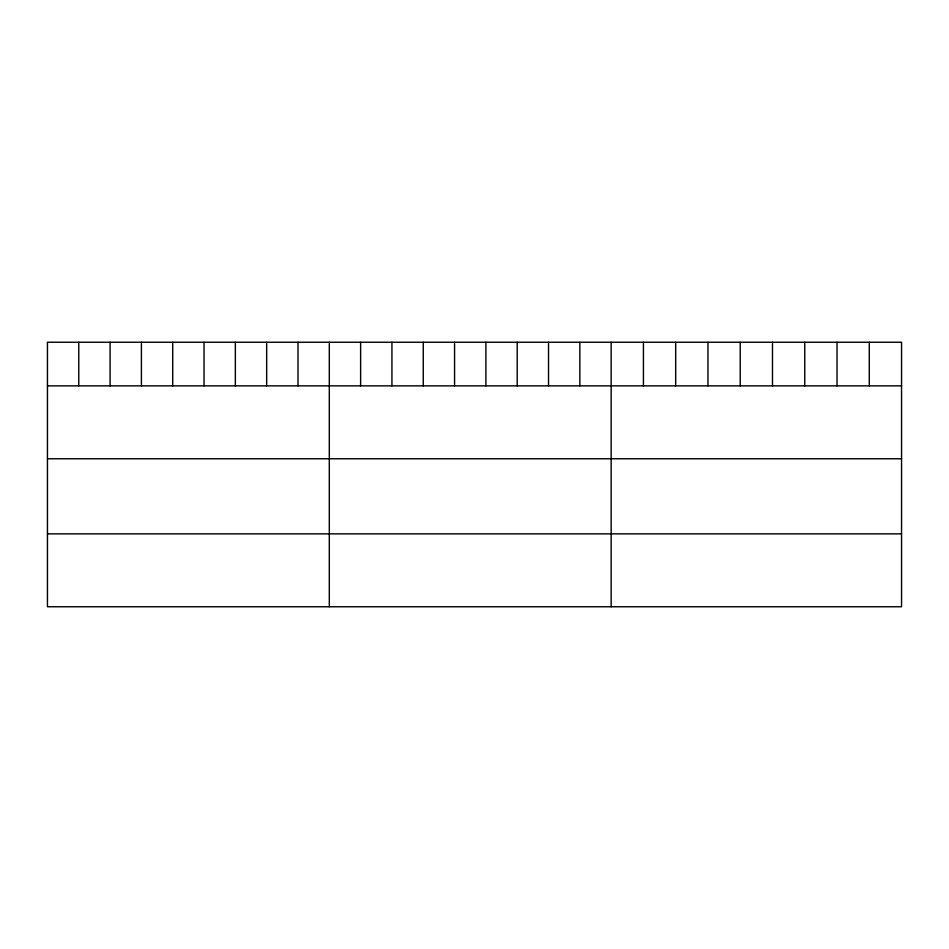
<?xml version="1.0" encoding="UTF-8"?>
<svg xmlns="http://www.w3.org/2000/svg" width="949" height="949" viewBox="0 0 949 949"><rect width="100%" height="100%" fill="white"/><g stroke="black" fill="none" stroke-linecap="round" stroke-linejoin="round"><path stroke-width="1.42" d="M901.55 385.863L901.55 606.755L47.45 606.755L47.45 342.245L901.55 342.245L901.55 385.863L47.45 385.863M47.45 458.758L901.55 458.758M47.45 533.86L901.55 533.86M869.284 342.245L869.284 385.863M837.018 342.245L837.018 385.863M804.752 342.245L804.752 385.863M772.486 342.245L772.486 385.863M740.22 342.245L740.22 385.863M707.954 342.245L707.954 385.863M675.688 342.245L675.688 385.863M643.422 342.245L643.422 385.863M611.156 342.245L611.156 606.755M579.839 342.245L579.839 385.863M548.522 342.245L548.522 385.863M517.205 342.245L517.205 385.863M485.888 342.245L485.888 385.863M454.571 342.245L454.571 385.863M423.254 342.245L423.254 385.863M391.937 342.245L391.937 385.863M360.62 342.245L360.62 385.863M329.303 342.245L329.303 606.755M297.986 342.245L297.986 385.863M266.669 342.245L266.669 385.863M235.352 342.245L235.352 385.863M204.035 342.245L204.035 385.863M172.718 342.245L172.718 385.863M141.401 342.245L141.401 385.863M110.084 342.245L110.084 385.863M78.767 342.245L78.767 385.863"/></g></svg>
